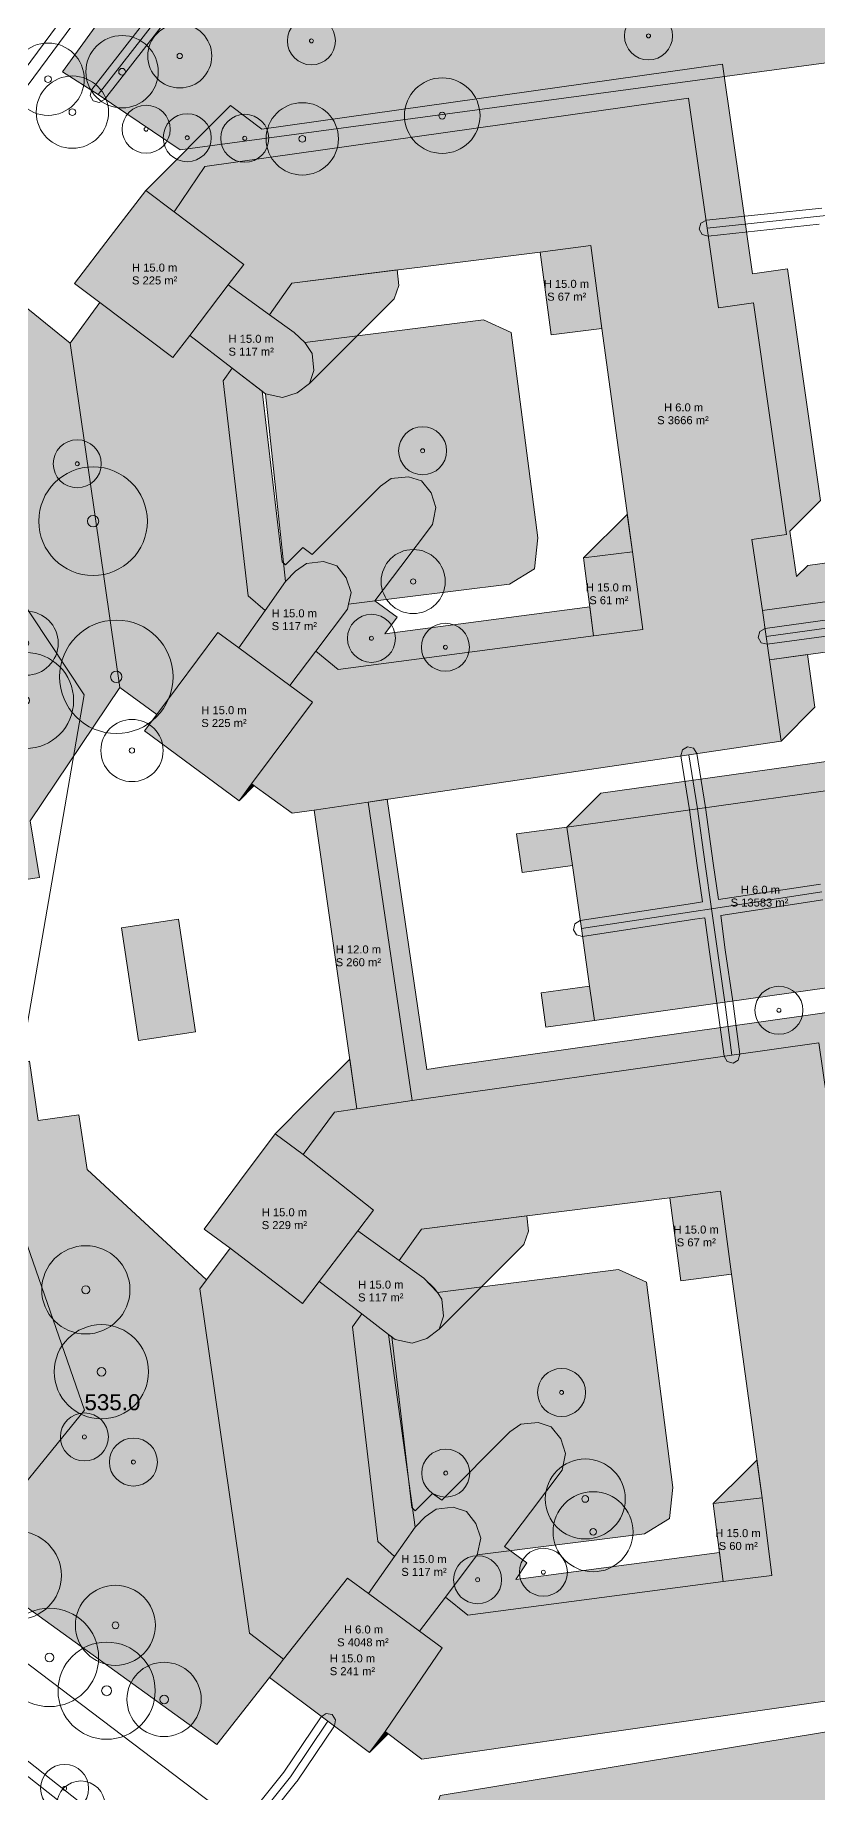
# Model space of a CAD drawing. Header units: metres. Extents: x -6 to 981, y -3 to 1020.
# Drawn here: x 652.2 to 750, y 622.7 to 842.3 of the extents above; entities that cross this region are included whole.
import ezdxf

# ---------------------------------------------------------------- set-up
doc = ezdxf.new("R2010")
doc.units = ezdxf.units.M
doc.header["$MEASUREMENT"] = 0
for name, color, linetype, lineweight, true_color in [('TPX_BUILDING_AREAS_TEXT', 7, 'CONTINUOUS', 0, 0x000000), ('TPX_BUILDING_HEIGHTS_TEXT', 7, 'CONTINUOUS', 0, 0x000000), ('TPX_BUILDINGS', 7, 'CONTINUOUS', 0, 0x000000), ('TPX_BUILDINGS_HATCH', 7, 'CONTINUOUS', 0, 0xf0f0f0), ('TPX_BUILDINGS_SHADOWS_HATCH', 7, 'CONTINUOUS', 0, 0x000000), ('TPX_BUILDINGS_SHADOWS_OUTLINES', 7, 'CONTINUOUS', 0, 0x000000), ('TPX_CONTOUR_LINES_5M', 7, 'CONTINUOUS', 0, 0x969696), ('TPX_CONTOUR_LINES_5M_TEXT', 7, 'CONTINUOUS', 0, 0x000000), ('TPX_ROADS_AXES', 7, 'CONTINUOUS', 0, 0x323232), ('TPX_ROADS_CONTOURS', 7, 'CONTINUOUS', 0, 0x646464), ('TPX_VEGETATION_GREEN_SPACES', 7, 'CONTINUOUS', 0, 0x58ba48), ('TPX_VEGETATION_GREEN_SPACES_HATCH', 7, 'CONTINUOUS', 0, 0x58ba48), ('TPX_VEGETATION_TREES_INDIVIDUAL', 7, 'CONTINUOUS', 0, 0x136734), ('TPX_WATERWAYS', 7, 'CONTINUOUS', 0, 0x7aafdf)]:
    doc.layers.add(name, color=color, linetype=linetype, lineweight=lineweight, true_color=true_color)
doc.styles.add('TPX_TEXTE', font='arial.ttf')

# ---------------------------------------------------------------- blocks, each defined once
blk = doc.blocks.new('TREETR003_CR039')
at = {"layer": 'TPX_VEGETATION_TREES_INDIVIDUAL'}
for radius in [3.89, 0.333]:
    blk.add_circle((0, 0, 0.04), radius, dxfattribs=at)
blk = doc.blocks.new('TREETR007_CR071')
at = {"layer": 'TPX_VEGETATION_TREES_INDIVIDUAL'}
for radius in [7.09, 0.708]:
    blk.add_circle((0, 0, 0.04), radius, dxfattribs=at)
blk = doc.blocks.new('TREETR003_CR040')
at = {"layer": 'TPX_VEGETATION_TREES_INDIVIDUAL'}
for radius in [4, 0.333]:
    blk.add_circle((0, 0, 0.04), radius, dxfattribs=at)
blk = doc.blocks.new('TREETR003_CR030')
at = {"layer": 'TPX_VEGETATION_TREES_INDIVIDUAL'}
for radius in [3, 0.25]:
    blk.add_circle((0, 0, 0.04), radius, dxfattribs=at)
blk = doc.blocks.new('TREETR004_CR047')
at = {"layer": 'TPX_VEGETATION_TREES_INDIVIDUAL'}
for radius in [4.72, 0.417]:
    blk.add_circle((0, 0, 0.04), radius, dxfattribs=at)
blk = doc.blocks.new('TREETR005_CR060')
at = {"layer": 'TPX_VEGETATION_TREES_INDIVIDUAL'}
for radius in [6, 0.5]:
    blk.add_circle((0, 0, 0.04), radius, dxfattribs=at)
blk = doc.blocks.new('TREETR007_CR068')
at = {"layer": 'TPX_VEGETATION_TREES_INDIVIDUAL'}
for radius in [6.79, 0.708]:
    blk.add_circle((0, 0, 0.04), radius, dxfattribs=at)
blk = doc.blocks.new('TREETR005_CR059')
at = {"layer": 'TPX_VEGETATION_TREES_INDIVIDUAL'}
for radius in [5.89, 0.542]:
    blk.add_circle((0, 0, 0.04), radius, dxfattribs=at)
blk = doc.blocks.new('TREETR005_CR062')
at = {"layer": 'TPX_VEGETATION_TREES_INDIVIDUAL'}
for radius in [6.15, 0.542]:
    blk.add_circle((0, 0, 0.04), radius, dxfattribs=at)
blk = doc.blocks.new('TREETR005_CR055')
at = {"layer": 'TPX_VEGETATION_TREES_INDIVIDUAL'}
for radius in [5.51, 0.5]:
    blk.add_circle((0, 0, 0.04), radius, dxfattribs=at)
blk = doc.blocks.new('TREETR005_CR046')
at = {"layer": 'TPX_VEGETATION_TREES_INDIVIDUAL'}
for radius in [4.64, 0.542]:
    blk.add_circle((0, 0, 0.04), radius, dxfattribs=at)
blk = doc.blocks.new('TREETR004_CR050')
at = {"layer": 'TPX_VEGETATION_TREES_INDIVIDUAL'}
for radius in [5, 0.417]:
    blk.add_circle((0, 0, 0.04), radius, dxfattribs=at)
blk = doc.blocks.new('TREETR004_CR045')
at = {"layer": 'TPX_VEGETATION_TREES_INDIVIDUAL'}
for radius in [4.52, 0.417]:
    blk.add_circle((0, 0, 0.04), radius, dxfattribs=at)
blk = doc.blocks.new('TREETR006_CR061')
at = {"layer": 'TPX_VEGETATION_TREES_INDIVIDUAL'}
for radius in [6.07, 0.625]:
    blk.add_circle((0, 0, 0.04), radius, dxfattribs=at)

msp = doc.modelspace()

# ---------------------------------------------------------------- hatches: boundary and pattern name
at = {"layer": 'TPX_BUILDINGS_HATCH'}
h = msp.add_hatch(color=256, dxfattribs=at)
h.paths.add_polyline_path([(660.32, 808.93), (656.63, 803.85), (662.82, 760.82), (667.45, 757.43), (665.92, 755.38), (671.81, 751.03), (677.71, 746.67), (679.29, 748.79), (684.35, 745.09), (687.09, 745.5), (693.86, 746.5), (733.92, 752.42), (745.43, 754.12), (743.98, 764.26), (743.57, 767.2), (743.12, 770.42), (741.8, 779.32), (746.11, 779.93), (742, 808.9), (737.63, 808.28), (736.21, 818.22), (733.87, 834.47), (673.44, 825.94), (669.59, 820.27), (666.06, 822.94), (661.62, 817.13), (657.17, 811.31), (660.32, 808.93)])
h.paths.add_polyline_path([(675.73, 799.12), (676.85, 800.73), (681.03, 797.53), (683.13, 797.07), (684.98, 797.65), (686.5, 798.8), (687.07, 800.44), (686.86, 802.57), (685.92, 803.94), (684.61, 805.19), (681.54, 807.4), (684.3, 811.34), (715.33, 815.23), (716.69, 804.87), (723.03, 805.7), (726.86, 777.76), (720.77, 777.01), (721.98, 767.29), (690.11, 763.08), (687.31, 765.34), (691.28, 770.6), (691.41, 771.23), (691.72, 772.69), (691.09, 774.52), (689.92, 776.02), (688.26, 776.56), (686.13, 776.33), (684.77, 775.37), (683.53, 774.05), (680.96, 770.42), (678.86, 772.29), (675.73, 799.12)], flags=16)
for points in [[(673.44, 825.94), (669.59, 820.27), (678.32, 813.67), (676.37, 811.12), (681.54, 807.4), (684.3, 811.34), (715.33, 815.23), (721.67, 816.05), (723.03, 805.7), (726.86, 777.76), (728.17, 768.06), (721.98, 767.29), (690.11, 763.08), (687.31, 765.34), (684.08, 761.06), (686.89, 759), (679.29, 748.79), (684.35, 745.09), (687.09, 745.5), (693.86, 746.5), (733.92, 752.42), (745.43, 754.12), (743.98, 764.26), (743.57, 767.2), (743.12, 770.42), (741.8, 779.32), (746.11, 779.93), (742, 808.9), (737.63, 808.28), (736.21, 818.22), (733.87, 834.47), (673.44, 825.94)], [(661.62, 817.13), (657.17, 811.31), (660.32, 808.93), (669.44, 802.04), (671.55, 804.8), (676.37, 811.12), (678.32, 813.67), (669.59, 820.27), (666.06, 822.94), (661.62, 817.13)], [(721.67, 816.05), (715.33, 815.23), (716.69, 804.87), (723.03, 805.7), (721.67, 816.05)], [(676.37, 811.12), (671.55, 804.8), (676.85, 800.73), (681.03, 797.53), (683.13, 797.07), (684.98, 797.65), (686.5, 798.8), (687.07, 800.44), (686.86, 802.57), (685.92, 803.94), (684.61, 805.19), (681.54, 807.4), (676.37, 811.12)], [(660.32, 808.93), (656.63, 803.85), (662.82, 760.82), (667.45, 757.43), (675.08, 767.69), (677.68, 765.78), (680.96, 770.42), (678.86, 772.29), (675.73, 799.12), (676.85, 800.73), (671.55, 804.8), (669.44, 802.04), (660.32, 808.93)], [(726.86, 777.76), (720.77, 777.01), (721.98, 767.29), (728.17, 768.06), (726.86, 777.76)], [(680.96, 770.42), (677.68, 765.78), (684.08, 761.06), (687.31, 765.34), (691.28, 770.6), (691.41, 771.23), (691.72, 772.69), (691.09, 774.52), (689.92, 776.02), (688.26, 776.56), (686.13, 776.33), (684.77, 775.37), (683.53, 774.05), (680.96, 770.42)], [(757.24, 772.38), (743.12, 770.42), (743.57, 767.2), (743.98, 764.26), (758.22, 766.24), (770.64, 767.97), (770.23, 770.87), (769.78, 774.13), (757.24, 772.38)], [(667.45, 757.43), (665.92, 755.38), (671.81, 751.03), (677.71, 746.67), (679.29, 748.79), (686.89, 759), (684.08, 761.06), (677.68, 765.78), (675.08, 767.69), (667.45, 757.43)], [(735, 745.66), (718.68, 743.37), (719.36, 738.57), (720.49, 730.7), (721.51, 723.49), (722.12, 719.19), (738.41, 721.49), (756.79, 724.07), (753.35, 748.25), (735, 745.66)], [(693.86, 746.5), (687.09, 745.5), (692.43, 708.15), (699.33, 709.2), (693.86, 746.5)], [(673.66, 686.79), (672.82, 685.66), (679.02, 642.62), (683.28, 639.4), (681.53, 637.08), (688.8, 631.63), (694.02, 627.72), (695.99, 630.33), (700.55, 626.9), (761.92, 635.71), (759.92, 649.5), (758.26, 660.92), (762.57, 661.55), (758.32, 690.87), (753.95, 690.24), (752.72, 698.78), (752.26, 701.96), (751.67, 706.03), (750.17, 716.4), (739.3, 714.86), (699.33, 709.2), (692.43, 708.15), (689.63, 707.74), (685.72, 702.46), (694.51, 695.48), (692.56, 692.92), (697.74, 689.2), (700.5, 693.14), (731.53, 697.04), (737.86, 697.86), (739.23, 687.5), (743.06, 659.56), (744.27, 649.84), (738.18, 649.09), (706.31, 644.88), (703.51, 647.14), (707.47, 652.4), (707.91, 654.49), (707.29, 656.32), (706.12, 657.82), (704.46, 658.37), (702.33, 658.13), (700.95, 657.17), (699.73, 655.86), (697.15, 652.22), (695.05, 654.09), (691.91, 680.92), (693.05, 682.53), (687.74, 686.6), (685.63, 683.84), (676.6, 690.74), (673.66, 686.79)], [(673.66, 686.79), (672.82, 685.66), (679.02, 642.62), (683.28, 639.4), (691.28, 649.49), (693.87, 647.58), (697.15, 652.22), (695.05, 654.09), (691.91, 680.92), (693.05, 682.53), (696.4, 679.96), (697.23, 679.33), (699.33, 678.87), (701.18, 679.46), (702.7, 680.61), (703.27, 682.25), (703.06, 684.37), (702.49, 685.2), (702.11, 685.76), (700.81, 686.99), (697.74, 689.2), (700.5, 693.14), (731.53, 697.04), (732.89, 686.67), (739.23, 687.5), (743.06, 659.56), (736.97, 658.82), (738.18, 649.09), (706.31, 644.88), (703.51, 647.14), (700.28, 642.87), (703.08, 640.8), (695.99, 630.33), (700.55, 626.9), (761.92, 635.71), (759.92, 649.5), (758.26, 660.92), (762.57, 661.55), (758.32, 690.87), (753.95, 690.24), (752.72, 698.78), (752.26, 701.96), (751.67, 706.03), (750.17, 716.4), (739.3, 714.86), (699.33, 709.2), (692.43, 708.15), (689.63, 707.74), (685.72, 702.46), (682.21, 705.04), (677.79, 699.08), (673.36, 693.11), (676.6, 690.74), (673.66, 686.79)], [(677.79, 699.08), (673.36, 693.11), (676.6, 690.74), (685.63, 683.84), (687.74, 686.6), (692.56, 692.92), (694.51, 695.48), (685.72, 702.46), (682.21, 705.04), (677.79, 699.08)], [(737.86, 697.86), (731.53, 697.04), (732.89, 686.67), (739.23, 687.5), (737.86, 697.86)], [(692.56, 692.92), (687.74, 686.6), (693.05, 682.53), (696.4, 679.96), (697.23, 679.33), (699.33, 678.87), (701.18, 679.46), (702.7, 680.61), (703.27, 682.25), (703.06, 684.37), (702.49, 685.2), (700.81, 686.99), (697.74, 689.2), (692.56, 692.92)], [(743.06, 659.56), (736.97, 658.82), (738.18, 649.09), (744.27, 649.84), (743.06, 659.56)], [(697.15, 652.22), (693.87, 647.58), (700.28, 642.87), (703.51, 647.14), (707.47, 652.4), (707.91, 654.49), (707.29, 656.32), (706.12, 657.82), (704.46, 658.37), (702.33, 658.13), (700.95, 657.17), (699.73, 655.86), (697.15, 652.22)], [(683.28, 639.4), (681.53, 637.08), (688.8, 631.63), (694.02, 627.72), (695.99, 630.33), (703.08, 640.8), (700.28, 642.87), (693.87, 647.58), (691.28, 649.49), (683.28, 639.4)]]:
    msp.add_hatch(color=256, dxfattribs=at).paths.add_polyline_path(points)
at = {"layer": 'TPX_BUILDINGS_SHADOWS_HATCH'}
for points in [[(676.66, 833.55), (666.06, 822.94), (669.59, 820.27), (673.44, 825.94), (733.87, 834.47), (736.21, 818.22), (737.63, 808.28), (742, 808.9), (746.11, 779.93), (741.8, 779.32), (743.12, 770.42), (757.24, 772.38), (769.78, 774.13), (769.09, 778.9), (762.9, 778.04), (748.78, 776.08), (747.36, 774.67), (746.52, 780.34), (750.35, 784.17), (746.25, 813.14), (741.88, 812.53), (740.45, 822.46), (738.11, 838.71), (680.57, 830.59), (676.66, 833.55)], [(684.3, 811.34), (681.54, 807.4), (684.61, 805.19), (685.92, 803.94), (686.86, 802.57), (687.07, 800.44), (686.5, 798.8), (697.11, 809.4), (697.68, 811.05), (697.49, 813), (684.3, 811.34)], [(676.85, 800.73), (675.73, 799.12), (678.86, 772.29), (680.96, 770.42), (683.53, 774.05), (684.77, 775.37), (686.13, 776.33), (688.26, 776.56), (689.92, 776.02), (691.09, 774.52), (691.72, 772.69), (691.41, 771.23), (691.28, 770.6), (687.31, 765.34), (690.11, 763.08), (721.98, 767.29), (721.53, 770.91), (695.95, 767.54), (697.49, 769.61), (694.69, 771.66), (697.92, 775.94), (701.88, 781.2), (702.01, 781.83), (702.32, 783.29), (701.7, 785.13), (700.53, 786.63), (698.87, 787.16), (696.74, 786.94), (695.37, 785.98), (686.84, 777.45), (685.69, 778.3), (683.53, 776.15), (683.1, 776.53), (680.61, 797.85), (676.85, 800.73)], [(726.22, 782.45), (720.77, 777.01), (726.86, 777.76), (726.22, 782.45)], [(748.73, 764.92), (743.98, 764.26), (745.43, 754.12), (749.67, 758.36), (748.73, 764.92)], [(722.92, 747.61), (718.68, 743.37), (735, 745.66), (753.35, 748.25), (756.79, 724.07), (761.03, 728.31), (757.6, 752.49), (739.24, 749.9), (722.92, 747.61)], [(679.29, 748.79), (677.71, 746.67), (679.6, 748.56), (679.29, 748.79)], [(696.24, 746.85), (693.86, 746.5), (699.33, 709.2), (739.3, 714.86), (750.17, 716.4), (751.67, 706.03), (766.02, 708), (778.76, 709.75), (778.1, 714.54), (771.67, 713.66), (757.32, 711.69), (755.91, 710.27), (754.41, 720.64), (743.54, 719.1), (703.57, 713.45), (701.19, 713.08), (696.24, 746.85)], [(686.45, 709.29), (682.21, 705.04), (685.72, 702.46), (689.63, 707.74), (692.43, 708.15), (691.54, 714.38), (686.45, 709.29)], [(700.5, 693.14), (697.74, 689.2), (700.81, 686.99), (702.11, 685.76), (702.49, 685.2), (703.06, 684.37), (703.27, 682.25), (702.7, 680.61), (713.31, 691.21), (713.88, 692.86), (713.69, 694.8), (700.5, 693.14)], [(693.05, 682.53), (691.91, 680.92), (695.05, 654.09), (697.15, 652.22), (699.73, 655.86), (700.95, 657.17), (702.33, 658.13), (704.46, 658.37), (706.12, 657.82), (707.29, 656.32), (707.91, 654.49), (707.47, 652.4), (703.51, 647.14), (706.31, 644.88), (738.18, 649.09), (737.73, 652.71), (712.29, 649.35), (713.68, 651.41), (710.89, 653.47), (714.12, 657.74), (718.08, 663), (718.51, 665.09), (717.9, 666.93), (716.73, 668.43), (715.07, 668.97), (712.94, 668.74), (711.56, 667.78), (703.04, 659.25), (701.89, 660.1), (699.73, 657.94), (699.29, 658.33), (696.8, 679.66), (696.4, 679.96), (693.05, 682.53)], [(741.21, 663.06), (736.97, 658.82), (743.06, 659.56), (742.41, 664.26), (741.21, 663.06)], [(695.99, 630.33), (694.02, 627.72), (696.35, 630.05), (695.99, 630.33)]]:
    msp.add_hatch(color=256, dxfattribs=at).paths.add_polyline_path(points)
at = {"layer": 'TPX_VEGETATION_GREEN_SPACES_HATCH'}
for points in [[(694.49, 891.27), (655.66, 837.77), (660.12, 834.93), (670.38, 828.01), (764.05, 840.64), (768.9, 847.11), (782.99, 865.87), (783.07, 868.39), (781.84, 872.53), (778.78, 877.48), (765.68, 887.28), (756.42, 892.82), (746.22, 896.24), (732.02, 898.43), (713.05, 898.66), (704.43, 897.41), (698.77, 894.93), (694.49, 891.27)], [(599.81, 758.99), (599.69, 754.87), (603.38, 729.74), (605.77, 730.08), (629.01, 733.46), (628.14, 738.89), (643.43, 741.3), (644.3, 735.88), (647.68, 736.31), (652.79, 737.07), (651.61, 744.17), (662.82, 760.82), (656.63, 803.85), (643.14, 814.76), (640.77, 816.67), (601.63, 763.11), (599.81, 758.99)], [(683.13, 797.07), (681.03, 797.53), (683.53, 774.05), (684.77, 775.37), (686.13, 776.33), (688.26, 776.56), (689.92, 776.02), (691.09, 774.52), (691.72, 772.69), (691.41, 771.23), (711.49, 773.73), (714.62, 775.64), (715.04, 779.5), (711.73, 805.18), (708.24, 806.77), (685.92, 803.94), (686.86, 802.57), (687.07, 800.44), (686.5, 798.8), (684.98, 797.65), (683.13, 797.07)], [(718.68, 743.37), (712.4, 742.51), (713.09, 737.69), (719.36, 738.57), (718.68, 743.37)], [(670.16, 731.85), (663.02, 730.78), (665.15, 716.7), (672.29, 717.77), (670.16, 731.85)], [(721.51, 723.49), (715.45, 722.64), (716.05, 718.35), (722.12, 719.19), (721.51, 723.49)], [(634.12, 704.18), (610.56, 700.15), (614.76, 672.17), (674.93, 628.73), (681.53, 637.08), (683.28, 639.4), (679.02, 642.62), (672.82, 685.66), (673.66, 686.79), (658.76, 700.56), (657.7, 707.41), (652.61, 706.71), (651.52, 714.1), (641.63, 712.67), (642.71, 705.37), (649.59, 706.3), (650.25, 701.79), (634.81, 699.53), (634.12, 704.18)], [(697.23, 679.33), (696.4, 679.96), (699.73, 655.86), (700.95, 657.17), (702.33, 658.13), (704.46, 658.37), (706.12, 657.82), (707.29, 656.32), (707.91, 654.49), (707.47, 652.4), (728.37, 655.06), (731.5, 656.97), (731.93, 660.83), (728.61, 686.51), (725.12, 688.1), (702.49, 685.2), (703.06, 684.37), (703.27, 682.25), (702.7, 680.61), (701.18, 679.46), (699.33, 678.87), (697.23, 679.33)], [(688.82, 621.72), (684.67, 615.17), (709.23, 598.68), (774.43, 610.77), (805.45, 618.69), (778.34, 642.54), (771.84, 633.7), (702.84, 622.36), (700.63, 615.8), (688.82, 621.72)]]:
    msp.add_hatch(color=256, dxfattribs=at).paths.add_polyline_path(points)

# ---------------------------------------------------------------- linework, layer by layer
at = {"layer": 'TPX_BUILDINGS', "elevation": 0.04}
for points in [[(660.32, 808.93), (656.63, 803.85), (662.82, 760.82), (667.45, 757.43), (665.92, 755.38), (671.81, 751.03), (677.71, 746.67), (679.29, 748.79), (684.35, 745.09), (687.09, 745.5), (693.86, 746.5), (733.92, 752.42), (745.43, 754.12), (743.98, 764.26), (743.57, 767.2), (743.12, 770.42), (741.8, 779.32), (746.11, 779.93), (742, 808.9), (737.63, 808.28), (736.21, 818.22), (733.87, 834.47), (673.44, 825.94), (669.59, 820.27), (666.06, 822.94), (661.62, 817.13), (657.17, 811.31)], [(673.44, 825.94), (669.59, 820.27), (678.32, 813.67), (676.37, 811.12), (681.54, 807.4), (684.3, 811.34), (715.33, 815.23), (721.67, 816.05), (723.03, 805.7), (726.86, 777.76), (728.17, 768.06), (721.98, 767.29), (690.11, 763.08), (687.31, 765.34), (684.08, 761.06), (686.89, 759), (679.29, 748.79), (684.35, 745.09), (687.09, 745.5), (693.86, 746.5), (733.92, 752.42), (745.43, 754.12), (743.98, 764.26), (743.57, 767.2), (743.12, 770.42), (741.8, 779.32), (746.11, 779.93), (742, 808.9), (737.63, 808.28), (736.21, 818.22), (733.87, 834.47)], [(661.62, 817.13), (657.17, 811.31), (660.32, 808.93), (669.44, 802.04), (671.55, 804.8), (676.37, 811.12), (678.32, 813.67), (669.59, 820.27), (666.06, 822.94)], [(675.73, 799.12), (676.85, 800.73), (681.03, 797.53), (683.13, 797.07), (684.98, 797.65), (686.5, 798.8), (687.07, 800.44), (686.86, 802.57), (685.92, 803.94), (684.61, 805.19), (681.54, 807.4), (684.3, 811.34), (715.33, 815.23), (716.69, 804.87), (723.03, 805.7), (726.86, 777.76), (720.77, 777.01), (721.98, 767.29), (690.11, 763.08), (687.31, 765.34), (691.28, 770.6), (691.41, 771.23), (691.72, 772.69), (691.09, 774.52), (689.92, 776.02), (688.26, 776.56), (686.13, 776.33), (684.77, 775.37), (683.53, 774.05), (680.96, 770.42), (678.86, 772.29)], [(721.67, 816.05), (715.33, 815.23), (716.69, 804.87), (723.03, 805.7)], [(676.37, 811.12), (671.55, 804.8), (676.85, 800.73), (681.03, 797.53), (683.13, 797.07), (684.98, 797.65), (686.5, 798.8), (687.07, 800.44), (686.86, 802.57), (685.92, 803.94), (684.61, 805.19), (681.54, 807.4)], [(660.32, 808.93), (656.63, 803.85), (662.82, 760.82), (667.45, 757.43), (675.08, 767.69), (677.68, 765.78), (680.96, 770.42), (678.86, 772.29), (675.73, 799.12), (676.85, 800.73), (671.55, 804.8), (669.44, 802.04)], [(726.86, 777.76), (720.77, 777.01), (721.98, 767.29), (728.17, 768.06)], [(680.96, 770.42), (677.68, 765.78), (684.08, 761.06), (687.31, 765.34), (691.28, 770.6), (691.41, 771.23), (691.72, 772.69), (691.09, 774.52), (689.92, 776.02), (688.26, 776.56), (686.13, 776.33), (684.77, 775.37), (683.53, 774.05)], [(757.24, 772.38), (743.12, 770.42), (743.57, 767.2), (743.98, 764.26), (758.22, 766.24), (770.64, 767.97), (770.23, 770.87), (769.78, 774.13)], [(667.45, 757.43), (665.92, 755.38), (671.81, 751.03), (677.71, 746.67), (679.29, 748.79), (686.89, 759), (684.08, 761.06), (677.68, 765.78), (675.08, 767.69)], [(735, 745.66), (718.68, 743.37), (719.36, 738.57), (720.49, 730.7), (721.51, 723.49), (722.12, 719.19), (738.41, 721.49), (756.79, 724.07), (753.35, 748.25)], [(693.86, 746.5), (687.09, 745.5), (692.43, 708.15), (699.33, 709.2)], [(677.79, 699.08), (673.36, 693.11), (676.6, 690.74), (685.63, 683.84), (687.74, 686.6), (692.56, 692.92), (694.51, 695.48), (685.72, 702.46), (682.21, 705.04)], [(737.86, 697.86), (731.53, 697.04), (732.89, 686.67), (739.23, 687.5)], [(692.56, 692.92), (687.74, 686.6), (693.05, 682.53), (696.4, 679.96), (697.23, 679.33), (699.33, 678.87), (701.18, 679.46), (702.7, 680.61), (703.27, 682.25), (703.06, 684.37), (702.49, 685.2), (700.81, 686.99), (697.74, 689.2)], [(743.06, 659.56), (736.97, 658.82), (738.18, 649.09), (744.27, 649.84)], [(697.15, 652.22), (693.87, 647.58), (700.28, 642.87), (703.51, 647.14), (707.47, 652.4), (707.91, 654.49), (707.29, 656.32), (706.12, 657.82), (704.46, 658.37), (702.33, 658.13), (700.95, 657.17), (699.73, 655.86)], [(683.28, 639.4), (681.53, 637.08), (688.8, 631.63), (694.02, 627.72), (695.99, 630.33), (703.08, 640.8), (700.28, 642.87), (693.87, 647.58), (691.28, 649.49)]]:
    msp.add_lwpolyline(points, close=True, dxfattribs=at)
for points in [[(750.17, 716.4), (739.3, 714.86), (699.33, 709.2), (692.43, 708.15), (689.63, 707.74), (685.72, 702.46), (694.51, 695.48), (692.56, 692.92), (697.74, 689.2), (700.5, 693.14), (731.53, 697.04), (737.86, 697.86), (739.23, 687.5), (743.06, 659.56), (744.27, 649.84), (738.18, 649.09), (706.31, 644.88), (703.51, 647.14), (707.47, 652.4), (707.91, 654.49), (707.29, 656.32), (706.12, 657.82), (704.46, 658.37), (702.33, 658.13), (700.95, 657.17), (699.73, 655.86), (697.15, 652.22), (695.05, 654.09), (691.91, 680.92), (693.05, 682.53), (687.74, 686.6), (685.63, 683.84), (676.6, 690.74), (673.66, 686.79), (672.82, 685.66), (679.02, 642.62), (683.28, 639.4), (681.53, 637.08), (688.8, 631.63), (694.02, 627.72), (695.99, 630.33), (700.55, 626.9), (761.92, 635.71)], [(750.17, 716.4), (739.3, 714.86), (699.33, 709.2), (692.43, 708.15), (689.63, 707.74), (685.72, 702.46), (682.21, 705.04), (677.79, 699.08), (673.36, 693.11), (676.6, 690.74), (673.66, 686.79), (672.82, 685.66), (679.02, 642.62), (683.28, 639.4), (691.28, 649.49), (693.87, 647.58), (697.15, 652.22), (695.05, 654.09), (691.91, 680.92), (693.05, 682.53), (696.4, 679.96), (697.23, 679.33), (699.33, 678.87), (701.18, 679.46), (702.7, 680.61), (703.27, 682.25), (703.06, 684.37), (702.49, 685.2), (702.11, 685.76), (700.81, 686.99), (697.74, 689.2), (700.5, 693.14), (731.53, 697.04), (732.89, 686.67), (739.23, 687.5), (743.06, 659.56), (736.97, 658.82), (738.18, 649.09), (706.31, 644.88), (703.51, 647.14), (700.28, 642.87), (703.08, 640.8), (695.99, 630.33), (700.55, 626.9), (761.92, 635.71)]]:
    msp.add_lwpolyline(points, dxfattribs=at)
at = {"layer": 'TPX_BUILDINGS_SHADOWS_OUTLINES', "elevation": 0.04}
for points in [[(676.66, 833.55), (666.06, 822.94), (669.59, 820.27), (673.44, 825.94), (733.87, 834.47), (736.21, 818.22), (737.63, 808.28), (742, 808.9), (746.11, 779.93), (741.8, 779.32), (743.12, 770.42), (757.24, 772.38), (769.78, 774.13), (769.09, 778.9), (762.9, 778.04), (748.78, 776.08), (747.36, 774.67), (746.52, 780.34), (750.35, 784.17), (746.25, 813.14), (741.88, 812.53), (740.45, 822.46), (738.11, 838.71), (680.57, 830.59)], [(684.3, 811.34), (681.54, 807.4), (684.61, 805.19), (685.92, 803.94), (686.86, 802.57), (687.07, 800.44), (686.5, 798.8), (697.11, 809.4), (697.68, 811.05), (697.49, 813)], [(676.85, 800.73), (675.73, 799.12), (678.86, 772.29), (680.96, 770.42), (683.53, 774.05), (684.77, 775.37), (686.13, 776.33), (688.26, 776.56), (689.92, 776.02), (691.09, 774.52), (691.72, 772.69), (691.41, 771.23), (691.28, 770.6), (687.31, 765.34), (690.11, 763.08), (721.98, 767.29), (721.53, 770.91), (695.95, 767.54), (697.49, 769.61), (694.69, 771.66), (697.92, 775.94), (701.88, 781.2), (702.01, 781.83), (702.32, 783.29), (701.7, 785.13), (700.53, 786.63), (698.87, 787.16), (696.74, 786.94), (695.37, 785.98), (686.84, 777.45), (685.69, 778.3), (683.53, 776.15), (683.1, 776.53), (680.61, 797.85)], [(726.22, 782.45), (720.77, 777.01), (726.86, 777.76)], [(748.73, 764.92), (743.98, 764.26), (745.43, 754.12), (749.67, 758.36)], [(722.92, 747.61), (718.68, 743.37), (735, 745.66), (753.35, 748.25), (756.79, 724.07), (761.03, 728.31), (757.6, 752.49), (739.24, 749.9)], [(679.29, 748.79), (677.71, 746.67), (679.6, 748.56)], [(696.24, 746.85), (693.86, 746.5), (699.33, 709.2), (739.3, 714.86), (750.17, 716.4), (751.67, 706.03), (766.02, 708), (778.76, 709.75), (778.1, 714.54), (771.67, 713.66), (757.32, 711.69), (755.91, 710.27), (754.41, 720.64), (743.54, 719.1), (703.57, 713.45), (701.19, 713.08)], [(686.45, 709.29), (682.21, 705.04), (685.72, 702.46), (689.63, 707.74), (692.43, 708.15), (691.54, 714.38)], [(700.5, 693.14), (697.74, 689.2), (700.81, 686.99), (702.11, 685.76), (702.49, 685.2), (703.06, 684.37), (703.27, 682.25), (702.7, 680.61), (713.31, 691.21), (713.88, 692.86), (713.69, 694.8)], [(693.05, 682.53), (691.91, 680.92), (695.05, 654.09), (697.15, 652.22), (699.73, 655.86), (700.95, 657.17), (702.33, 658.13), (704.46, 658.37), (706.12, 657.82), (707.29, 656.32), (707.91, 654.49), (707.47, 652.4), (703.51, 647.14), (706.31, 644.88), (738.18, 649.09), (737.73, 652.71), (712.29, 649.35), (713.68, 651.41), (710.89, 653.47), (714.12, 657.74), (718.08, 663), (718.51, 665.09), (717.9, 666.93), (716.73, 668.43), (715.07, 668.97), (712.94, 668.74), (711.56, 667.78), (703.04, 659.25), (701.89, 660.1), (699.73, 657.94), (699.29, 658.33), (696.8, 679.66), (696.4, 679.96)], [(741.21, 663.06), (736.97, 658.82), (743.06, 659.56), (742.41, 664.26)], [(695.99, 630.33), (694.02, 627.72), (696.35, 630.05)]]:
    msp.add_lwpolyline(points, close=True, dxfattribs=at)
at = {"layer": 'TPX_CONTOUR_LINES_5M', "elevation": 0.05}
msp.add_lwpolyline([(645.26, 779.63), (625.49, 759.89), (645.26, 654.33), (658.4, 670.49), (648.06, 700.29), (658.35, 759.89), (645.26, 779.63)], dxfattribs=at)
at = {"layer": 'TPX_ROADS_AXES', "elevation": 0.03}
for points in [[(660.12, 834.93), (700.63, 886.92), (707.96, 893.02), (711.33, 897.24), (713.67, 903.09), (721.44, 915.22), (728.69, 924.58), (738.59, 935.12), (749.63, 944.5), (759.5, 949.99)], [(696.39, 900.29), (688.67, 889.08), (650.02, 836.84), (622.37, 797.17), (607.13, 776.95), (598.51, 765.52), (597.91, 763.89), (596.13, 759.05)], [(751.06, 819.79), (736.21, 818.22)], [(743.57, 767.2), (757.75, 769.16), (770.23, 770.87)], [(735, 745.66), (733.92, 752.42)], [(735, 745.66), (735.95, 738.72)], [(735.95, 738.72), (736.76, 733.17), (737.48, 727.9)], [(734.53, 732.84), (736.76, 733.17), (750.51, 735.26)], [(720.49, 730.7), (734.53, 732.84)], [(737.48, 727.9), (738.41, 721.49)], [(738.41, 721.49), (739.3, 714.86)], [(668.85, 610.88), (647.72, 627.56), (634.54, 637.81), (626.31, 643.44), (620.66, 646.1), (616.73, 646.96), (611.17, 647.23)], [(671.52, 608.79), (675.25, 613.53), (684.13, 624.68), (688.8, 631.63)]]:
    msp.add_lwpolyline(points, dxfattribs=at)
at = {"layer": 'TPX_ROADS_CONTOURS', "elevation": 0.03}
for points in [[(651.24, 835.97), (689.65, 887.88)], [(698.82, 886.23), (659.33, 835.54), (659.13, 834.8), (659.51, 834.14), (660.24, 833.93), (660.91, 834.31), (701.04, 885.82)], [(750.53, 820.74), (736.1, 819.21), (735.43, 818.85), (735.21, 818.11), (735.58, 817.44), (736.31, 817.22), (750.19, 818.7)], [(756.61, 770.01), (743.43, 768.19), (742.77, 767.81), (742.58, 767.07), (742.96, 766.41), (743.71, 766.21), (756.92, 768.04)], [(750.36, 736.25), (737.61, 734.31), (736.94, 738.86), (735.99, 745.8), (734.91, 752.58), (734.51, 753.23), (733.76, 753.41), (733.11, 753.01), (732.93, 752.26), (734.01, 745.51), (734.96, 738.59), (735.63, 734.02), (734.38, 733.83), (720.33, 731.69), (719.68, 731.3), (719.5, 730.55), (719.89, 729.9), (720.64, 729.71), (734.68, 731.85), (735.91, 732.04), (736.49, 727.76), (737.42, 721.35), (738.31, 714.73), (738.69, 714.07), (739.43, 713.87), (740.09, 714.25), (740.29, 714.99), (739.4, 721.62), (738.47, 728.04), (737.89, 732.33), (750.66, 734.27)], [(676.03, 612.91), (684.91, 624.05), (684.96, 624.12), (689.63, 631.07), (689.78, 631.82), (689.36, 632.46), (688.61, 632.61), (687.97, 632.18), (683.32, 625.27), (674.46, 614.16)], [(669.78, 612.06), (648.65, 628.74)]]:
    msp.add_lwpolyline(points, dxfattribs=at)
at = {"layer": 'TPX_VEGETATION_GREEN_SPACES', "elevation": 0}
for points in [[(694.49, 891.27), (655.66, 837.77), (660.12, 834.93), (670.38, 828.01), (764.05, 840.64), (768.9, 847.11), (782.99, 865.87), (783.07, 868.39), (781.84, 872.53), (778.78, 877.48), (765.68, 887.28), (756.42, 892.82), (746.22, 896.24), (732.02, 898.43), (713.05, 898.66), (704.43, 897.41), (698.77, 894.93)], [(599.81, 758.99), (599.69, 754.87), (603.38, 729.74), (605.77, 730.08), (629.01, 733.46), (628.14, 738.89), (643.43, 741.3), (644.3, 735.88), (647.68, 736.31), (652.79, 737.07), (651.61, 744.17), (662.82, 760.82), (656.63, 803.85), (643.14, 814.76), (640.77, 816.67), (601.63, 763.11)], [(683.13, 797.07), (681.03, 797.53), (683.53, 774.05), (684.77, 775.37), (686.13, 776.33), (688.26, 776.56), (689.92, 776.02), (691.09, 774.52), (691.72, 772.69), (691.41, 771.23), (711.49, 773.73), (714.62, 775.64), (715.04, 779.5), (711.73, 805.18), (708.24, 806.77), (685.92, 803.94), (686.86, 802.57), (687.07, 800.44), (686.5, 798.8), (684.98, 797.65)], [(718.68, 743.37), (712.4, 742.51), (713.09, 737.69), (719.36, 738.57)], [(670.16, 731.85), (663.02, 730.78), (665.15, 716.7), (672.29, 717.77)], [(721.51, 723.49), (715.45, 722.64), (716.05, 718.35), (722.12, 719.19)], [(634.12, 704.18), (610.56, 700.15), (614.76, 672.17), (674.93, 628.73), (681.53, 637.08), (683.28, 639.4), (679.02, 642.62), (672.82, 685.66), (673.66, 686.79), (658.76, 700.56), (657.7, 707.41), (652.61, 706.71), (651.52, 714.1), (641.63, 712.67), (642.71, 705.37), (649.59, 706.3), (650.25, 701.79), (634.81, 699.53)], [(697.23, 679.33), (696.4, 679.96), (699.73, 655.86), (700.95, 657.17), (702.33, 658.13), (704.46, 658.37), (706.12, 657.82), (707.29, 656.32), (707.91, 654.49), (707.47, 652.4), (728.37, 655.06), (731.5, 656.97), (731.93, 660.83), (728.61, 686.51), (725.12, 688.1), (702.49, 685.2), (703.06, 684.37), (703.27, 682.25), (702.7, 680.61), (701.18, 679.46), (699.33, 678.87)], [(688.82, 621.72), (684.67, 615.17), (709.23, 598.68), (774.43, 610.77), (805.45, 618.69), (778.34, 642.54), (771.84, 633.7), (702.84, 622.36), (700.63, 615.8)]]:
    msp.add_lwpolyline(points, close=True, dxfattribs=at)
at = {"layer": 'TPX_WATERWAYS', "elevation": 0.01}
msp.add_lwpolyline([(583.76, 698.76), (585.55, 691.91), (589.45, 685.72), (674.56, 621.18)], dxfattribs=at)

# ---------------------------------------------------------------- block references
at = {"layer": 'TPX_VEGETATION_TREES_INDIVIDUAL'}
for name, p in [('TREETR003_CR040', (670.31, 839.74, 0.04)), ('TREETR003_CR030', (686.76, 841.63, 0.04)), ('TREETR003_CR030', (728.87, 842.25, 0.04)), ('TREETR004_CR045', (653.85, 836.84, 0.04)), ('TREETR004_CR045', (663.1, 837.77, 0.04)), ('TREETR004_CR045', (656.89, 832.72, 0.04)), ('TREETR004_CR047', (703.1, 832.28, 0.04)), ('TREETR003_CR030', (666.11, 830.59, 0.04)), ('TREETR004_CR045', (685.62, 829.38, 0.04)), ('TREETR003_CR030', (671.24, 829.52, 0.04)), ('TREETR003_CR030', (678.43, 829.45, 0.04)), ('TREETR003_CR030', (700.65, 790.4, 0.04)), ('TREETR003_CR030', (657.5, 788.77, 0.04)), ('TREETR007_CR068', (659.48, 781.6, 0.04)), ('TREETR003_CR040', (699.47, 774.06, 0.04)), ('TREETR003_CR040', (651.12, 766.35, 0.04)), ('TREETR007_CR071', (662.38, 762.15, 0.04)), ('TREETR003_CR030', (694.26, 766.96, 0.04)), ('TREETR003_CR030', (703.5, 765.85, 0.04)), ('TREETR005_CR060', (651.05, 759.19, 0.04)), ('TREETR003_CR039', (664.34, 752.94, 0.04)), ('TREETR003_CR030', (745.17, 720.48, 0.04)), ('TREETR005_CR055', (658.57, 685.54, 0.04)), ('TREETR005_CR059', (660.52, 675.3, 0.04)), ('TREETR003_CR030', (718.01, 672.71, 0.04)), ('TREETR003_CR030', (658.39, 667.15, 0.04)), ('TREETR003_CR030', (664.52, 664.02, 0.04)), ('TREETR003_CR030', (703.54, 662.63, 0.04)), ('TREETR004_CR050', (720.97, 659.4, 0.04)), ('TREETR004_CR050', (721.95, 655.3, 0.04)), ('TREETR005_CR055', (650.01, 649.85, 0.04)), ('TREETR003_CR030', (715.74, 650.25, 0.04)), ('TREETR003_CR030', (707.52, 649.31, 0.04)), ('TREETR004_CR050', (662.27, 643.61, 0.04)), ('TREETR005_CR062', (654.02, 639.6, 0.04)), ('TREETR006_CR061', (661.17, 635.44, 0.04)), ('TREETR005_CR046', (668.35, 634.35, 0.04)), ('TREETR003_CR030', (655.92, 623.23, 0.04)), ('TREETR003_CR030', (657.95, 621.16, 0.04))]:
    msp.add_blockref(name, p, dxfattribs=at)

# ---------------------------------------------------------------- texts
at = {"layer": 'TPX_BUILDING_AREAS_TEXT', "style": 'TPX_TEXTE'}
for s, p in [('S 225 m²', (664.34, 811.19, 0.05)), ('S 67 m²', (716.21, 809.16, 0.05)), ('S 117 m²', (676.4, 802.29, 0.05)), ('S 3666 m²', (729.96, 793.72, 0.05)), ('S 61 m²', (721.47, 771.22, 0.05)), ('S 117 m²', (681.79, 767.99, 0.05)), ('S 225 m²', (673, 755.88, 0.05)), ('S 13583 m²', (739.13, 733.44, 0.05)), ('S 260 m²', (689.79, 725.98, 0.05)), ('S 229 m²', (680.55, 693.13, 0.05)), ('S 67 m²', (732.4, 690.97, 0.05)), ('S 117 m²', (692.59, 684.09, 0.05)), ('S 60 m²', (737.64, 653.03, 0.05)), ('S 117 m²', (697.99, 649.79, 0.05)), ('S 4048 m²', (689.97, 640.99, 0.05)), ('S 241 m²', (689.05, 637.38, 0.05))]:
    msp.add_text(s, height=1, dxfattribs=at).set_placement(p)
at = {"layer": 'TPX_BUILDING_HEIGHTS_TEXT', "style": 'TPX_TEXTE'}
for s, p in [('H 15.0 m', (664.34, 812.79, 0.05)), ('H 15.0 m', (715.78, 810.76, 0.05)), ('H 15.0 m', (676.4, 803.89, 0.05)), ('H 6.0 m', (730.81, 795.32, 0.05)), ('H 15.0 m', (721.05, 772.82, 0.05)), ('H 15.0 m', (681.79, 769.59, 0.05)), ('H 15.0 m', (673, 757.48, 0.05)), ('H 6.0 m', (740.41, 735.04, 0.05)), ('H 12.0 m', (689.79, 727.58, 0.05)), ('H 15.0 m', (680.55, 694.73, 0.05)), ('H 15.0 m', (731.98, 692.57, 0.05)), ('H 15.0 m', (692.59, 685.69, 0.05)), ('H 15.0 m', (737.22, 654.63, 0.05)), ('H 15.0 m', (697.99, 651.39, 0.05)), ('H 6.0 m', (690.82, 642.59, 0.05)), ('H 15.0 m', (689.05, 638.98, 0.05))]:
    msp.add_text(s, height=1, dxfattribs=at).set_placement(p)
at = {"layer": 'TPX_CONTOUR_LINES_5M_TEXT', "style": 'TPX_TEXTE'}
msp.add_text('535.0', height=2, dxfattribs=at).set_placement((658.4, 670.49, 0.05))

doc.saveas('drawing.dxf')
